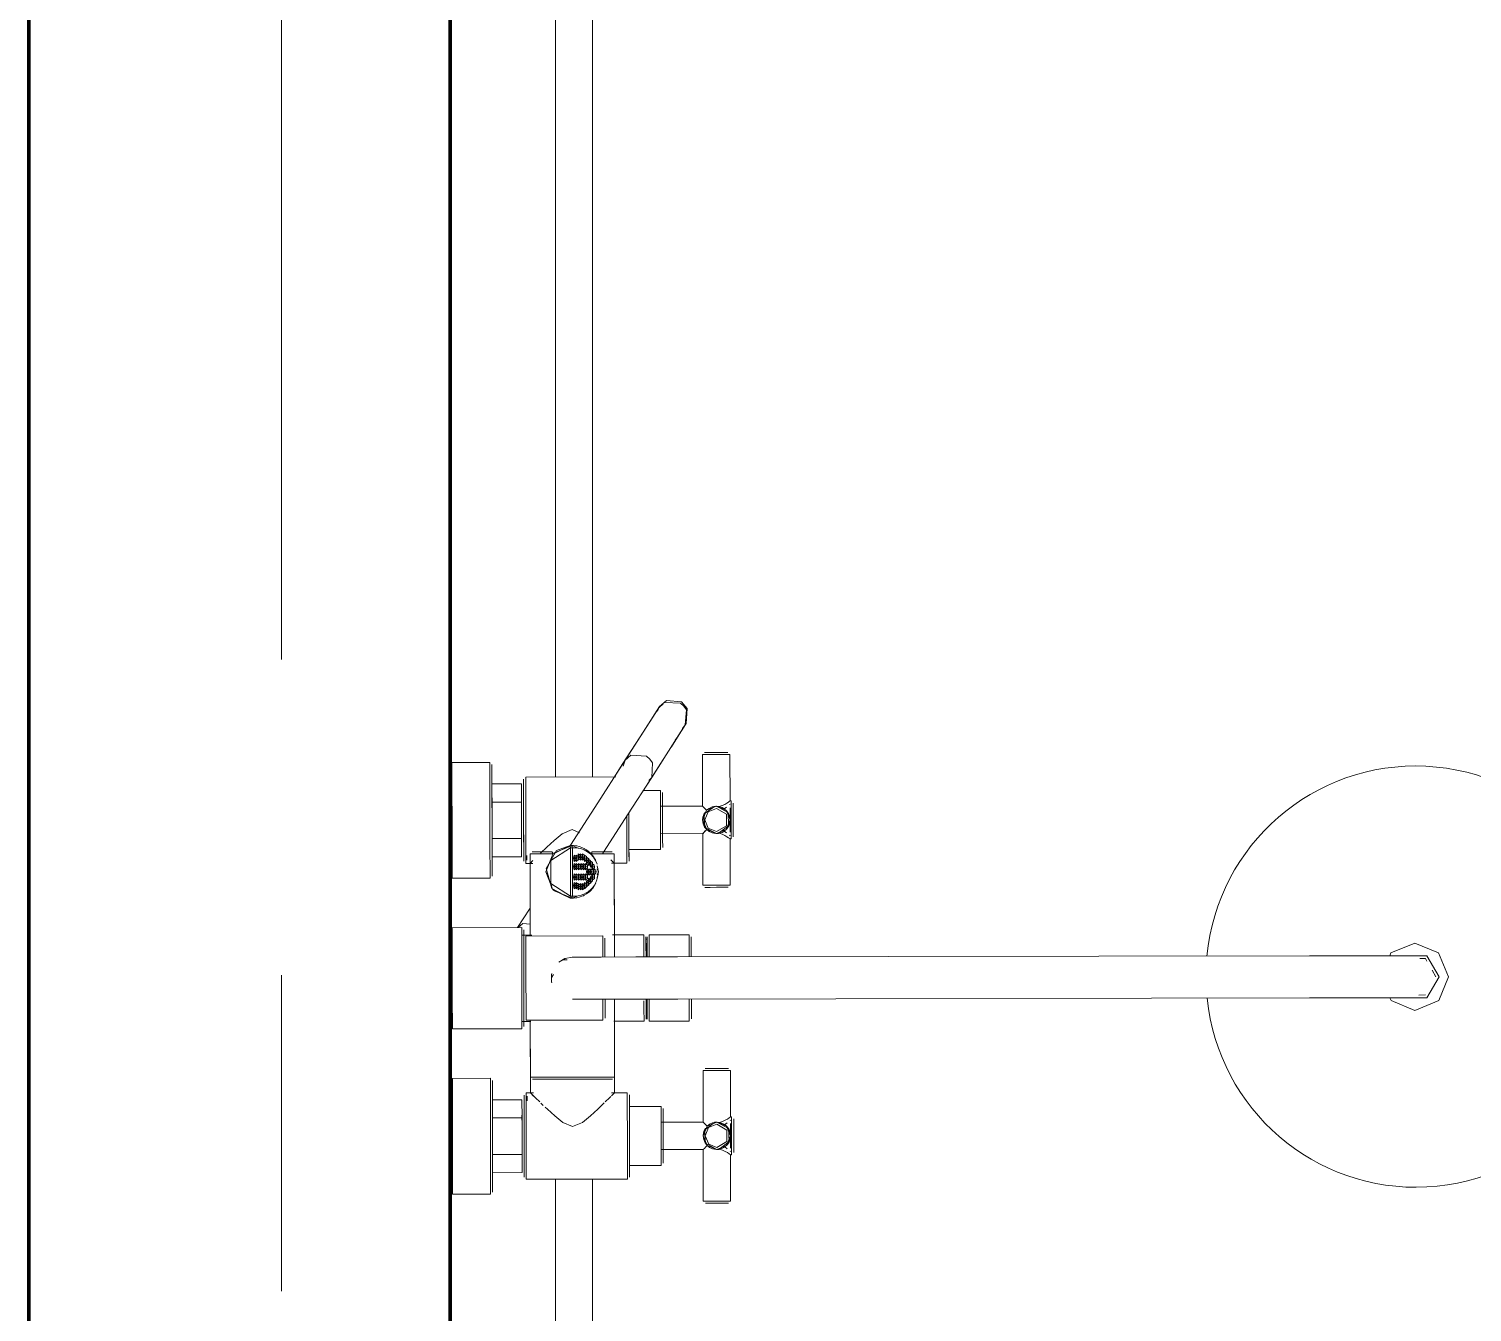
# Model space of a CAD drawing. Header units: millimetres. Extents: x 4711 to 63961, y 15357 to 39432.
# Drawn here: x 20211 to 20896, y 29117 to 29727 of the extents above; entities that cross this region are included whole.
import ezdxf

# ---------------------------------------------------------------- set-up
doc = ezdxf.new("R2010")
doc.units = ezdxf.units.MM
for name, color, linetype in [('A-SANITARY', 50, 'Continuous'), ('A-WALL', 240, 'Continuous'), ('Grid', 210, 'Continuous')]:
    doc.layers.add(name, color=color, linetype=linetype)

msp = doc.modelspace()

# ---------------------------------------------------------------- linework, layer by layer
at = {"lineweight": 9}
for points in [[(20411.03, 29942.18), (20411.03, 29375.7)], [(20211.03, 29606.69), (20211.03, 28482.89)], [(20429.89, 29378.22), (20429.89, 29374.53)], [(20411.92, 29358.33), (20411.93, 29350.69), (20411.94, 29343.05)], [(20412.13, 29228.19), (20412.13, 29224.5), (20412.15, 29214.44), (20412.17, 29200.69), (20412.19, 29186.94), (20412.21, 29176.87), (20412.21, 29173.19)], [(20412.16, 29208.33), (20412.17, 29200.69), (20412.18, 29193.05)], [(20430.16, 29208.36), (20430.16, 29206.03)], [(20431.18, 29193.08), (20431.16, 29208.51)], [(20411.17, 29200.69), (20411.19, 29187.44), (20411.21, 29177.74), (20411.21, 29174.19)], [(20411.21, 29174.19), (20411.21, 29177.74), (20411.19, 29187.44), (20411.17, 29200.69)], [(20431.21, 29177.77), (20431.21, 29174.22), (20431.21, 29177.77), (20431.19, 29187.47), (20431.17, 29200.72), (20431.19, 29186.67), (20431.21, 29176.9), (20431.21, 29174.22), (20431.21, 29178.24), (20431.19, 29189.1), (20431.18, 29193.28)], [(20430.18, 29193.08), (20430.18, 29195.4)], [(20431.2, 29183.4), (20445.2, 29183.42), (20445.19, 29191.74)], [(20445.18, 29192.08), (20445.2, 29183.42)], [(20430.21, 29176.19), (20430.21, 29173.22), (20412.21, 29173.19), (20412.21, 29176.19)]]:
    msp.add_lwpolyline(points, dxfattribs=at)
at = {"lineweight": 18}
msp.add_lwpolyline([(20211.03, 29644.79), (20211.03, 28444.79)], close=True, dxfattribs=at)
at = {"lineweight": 35}
msp.add_lwpolyline([(20211.03, 29644.79), (20211.03, 29606.69)], dxfattribs=at)
at = {"color": 94, "lineweight": 9, "true_color": 0x00a600}
for points in [[(20211.03, 29444.15), (20211.03, 29594.15)], [(20211.03, 29144.15), (20211.03, 29294.15)]]:
    msp.add_lwpolyline(points, dxfattribs=at)
at = {"lineweight": 9}
for points in [[(20411.13, 29227.19), (20411.13, 29223.16), (20411.15, 29212.3), (20411.17, 29200.69), (20411.15, 29214.73), (20411.13, 29224.5)], [(20411.17, 29200.69), (20411.15, 29216.26), (20411.13, 29225.89), (20411.15, 29216.26)], [(20431.18, 29193.08), (20431.18, 29195.72), (20431.16, 29205.72), (20431.16, 29208.51), (20431.16, 29205.72), (20431.18, 29195.72)], [(20411.21, 29174.19), (20411.21, 29178.21), (20411.19, 29189.07), (20411.17, 29200.69), (20411.19, 29186.64), (20411.21, 29176.87)]]:
    msp.add_lwpolyline(points, close=True, dxfattribs=at)
at = {"layer": 'A-SANITARY', "lineweight": 9}
for points in [[(20461.03, 29371.27), (20461.03, 29894.79), (21261.03, 29894.79), (21261.03, 28744.79), (21261.03, 29894.79), (20461.03, 29894.79)], [(20531.88, 29382.88), (20534.41, 29382.88), (20537.38, 29382.89), (20532.75, 29382.88)], [(20542.88, 29382.9), (20540.35, 29382.89), (20537.38, 29382.89), (20542.01, 29382.9)], [(20537.38, 29382.89), (20542.14, 29382.9)], [(20430.94, 29343.08), (20430.94, 29345.72), (20430.92, 29355.72), (20430.92, 29358.51), (20430.92, 29355.72), (20430.94, 29345.72)], [(20537.42, 29356.39), (20533.53, 29354.77), (20531.93, 29350.88), (20533.55, 29346.99), (20537.44, 29345.39), (20533.55, 29346.99), (20531.93, 29350.88), (20533.53, 29354.77)], [(20541.18, 29356.2), (20542.42, 29355.05), (20543.27, 29353.74), (20543.77, 29352.34), (20543.93, 29350.9), (20543.77, 29349.46), (20543.28, 29348.06), (20542.43, 29346.74), (20541.2, 29345.59), (20542.28, 29346.56), (20543.14, 29347.79), (20543.72, 29349.26), (20543.93, 29350.9), (20543.72, 29352.54), (20543.13, 29354.01), (20542.26, 29355.24)], [(20545.42, 29358.9), (20545.42, 29355.22), (20545.43, 29350.9), (20545.42, 29357.63)], [(20545.43, 29350.9), (20545.42, 29357.83)], [(20543.93, 29350.9), (20543.77, 29349.46), (20543.28, 29348.06), (20542.43, 29346.74), (20541.2, 29345.59), (20542.28, 29346.56), (20543.14, 29347.79), (20543.72, 29349.26)], [(20545.44, 29342.9), (20545.44, 29346.58), (20545.43, 29350.9), (20545.44, 29344.17)], [(20545.44, 29342.9), (20545.44, 29345.24), (20545.43, 29350.9), (20545.44, 29345.24)], [(20459.74, 29334.76), (20450.27, 29334.75), (20448.96, 29334.75), (20450.27, 29334.75)], [(20449.95, 29335.75), (20453.94, 29335.75), (20459.53, 29335.76), (20451.4, 29335.75)], [(20459.53, 29335.76), (20451.11, 29335.75)], [(20459.53, 29335.76), (20459.54, 29335.73), (20459.55, 29335.64), (20459.59, 29335.49), (20459.63, 29335.29), (20459.68, 29335.04), (20459.74, 29334.76), (20459.68, 29335.04), (20459.63, 29335.29), (20459.59, 29335.49), (20459.55, 29335.64), (20459.54, 29335.73)], [(20471.87, 29331.72), (20472.13, 29333.22), (20471.86, 29334.72), (20472.86, 29333.97), (20472.95, 29333.27), (20472.89, 29332.6)], [(20472.86, 29331.72), (20473.12, 29333.22), (20472.85, 29334.72), (20473.85, 29333.97), (20473.94, 29333.27), (20473.88, 29332.6)], [(20473.82, 29331.72), (20474.08, 29333.22), (20473.81, 29334.72), (20474.81, 29333.97), (20474.9, 29333.27), (20474.84, 29332.6)], [(20487.95, 29335.81), (20483.97, 29335.8), (20478.38, 29335.79), (20486.51, 29335.81)], [(20478.38, 29335.79), (20486.8, 29335.81)], [(20447.46, 29333.97), (20447.46, 29331.74)], [(20469.87, 29331.22), (20470.13, 29332.72), (20469.87, 29334.22), (20470.86, 29333.46), (20470.96, 29332.77), (20470.9, 29332.09)], [(20469.88, 29327.22), (20470.14, 29328.72), (20469.87, 29330.22), (20470.87, 29329.46), (20470.96, 29328.77), (20470.9, 29328.09)], [(20470.85, 29333.22), (20470.77, 29332.72), (20470.86, 29332.22), (20470.94, 29332.72)], [(20470.86, 29329.22), (20470.77, 29328.72), (20470.86, 29328.22), (20470.95, 29328.72)], [(20470.83, 29331.22), (20471.09, 29332.72), (20470.82, 29334.22), (20471.82, 29333.46), (20471.91, 29332.77), (20471.85, 29332.09)], [(20470.83, 29327.22), (20471.09, 29328.72), (20470.83, 29330.22), (20471.82, 29329.46), (20471.92, 29328.77), (20471.86, 29328.09)], [(20471.81, 29333.22), (20471.72, 29332.72), (20471.81, 29332.22), (20471.9, 29332.72)], [(20471.82, 29329.22), (20471.73, 29328.72), (20471.82, 29328.22), (20471.9, 29328.72)], [(20471.98, 29327.22), (20472.24, 29328.72), (20471.98, 29330.22), (20472.97, 29329.47), (20473.06, 29328.77), (20473.01, 29328.1)], [(20472.85, 29333.72), (20472.76, 29333.22), (20472.85, 29332.72), (20472.94, 29333.22)], [(20472.96, 29329.22), (20472.88, 29328.72), (20472.96, 29328.22), (20473.05, 29328.72)], [(20473.13, 29327.22), (20473.38, 29328.72), (20473.12, 29330.22), (20474.12, 29329.47), (20474.21, 29328.77), (20474.15, 29328.1)], [(20473.84, 29333.72), (20473.75, 29333.22), (20473.84, 29332.72), (20473.93, 29333.22)], [(20474.11, 29329.22), (20474.02, 29328.72), (20474.11, 29328.22), (20474.2, 29328.72)], [(20474.17, 29327.22), (20474.43, 29328.72), (20474.16, 29330.22), (20475.16, 29329.47), (20475.25, 29328.77), (20475.19, 29328.1)], [(20474.8, 29333.72), (20474.71, 29333.22), (20474.8, 29332.72), (20474.89, 29333.22)], [(20474.79, 29331.22), (20475.05, 29332.72), (20474.79, 29334.22), (20475.78, 29333.47), (20475.88, 29332.78), (20475.82, 29332.1)], [(20475.15, 29329.22), (20475.06, 29328.72), (20475.15, 29328.22), (20475.24, 29328.72)], [(20475.21, 29327.22), (20475.47, 29328.72), (20475.21, 29330.22), (20476.2, 29329.47), (20476.29, 29328.78), (20476.24, 29328.1)], [(20475.77, 29333.22), (20475.69, 29332.72), (20475.77, 29332.22), (20475.86, 29332.72)], [(20475.85, 29330.22), (20476.11, 29331.73), (20475.85, 29333.22), (20476.84, 29332.47), (20476.93, 29331.78), (20476.88, 29331.1)], [(20476.19, 29329.23), (20476.11, 29328.73), (20476.19, 29328.23), (20476.28, 29328.73)], [(20476.75, 29329.23), (20477, 29330.73), (20476.74, 29332.23), (20477.74, 29331.47), (20477.83, 29330.78), (20477.77, 29330.1)], [(20476.83, 29332.23), (20476.75, 29331.73), (20476.83, 29331.23), (20476.92, 29331.73)], [(20477.6, 29328.43), (20477.86, 29329.93), (20477.59, 29331.43), (20478.59, 29330.67), (20478.68, 29329.98), (20478.62, 29329.31)], [(20477.73, 29331.23), (20477.64, 29330.73), (20477.73, 29330.23), (20477.82, 29330.73)], [(20478.58, 29330.43), (20478.49, 29329.93), (20478.58, 29329.43), (20478.67, 29329.93)], [(20478.5, 29327.23), (20478.76, 29328.73), (20478.5, 29330.23), (20479.49, 29329.48), (20479.59, 29328.78), (20479.53, 29328.11)], [(20479.49, 29329.23), (20479.4, 29328.73), (20479.49, 29328.23), (20479.57, 29328.73)], [(20469.89, 29322.22), (20470.15, 29323.72), (20469.88, 29325.22), (20470.88, 29324.46), (20470.97, 29323.77), (20470.91, 29323.09)], [(20469.89, 29318.22), (20470.15, 29319.72), (20469.89, 29321.22), (20470.88, 29320.46), (20470.98, 29319.77), (20470.92, 29319.09)], [(20470.87, 29324.22), (20470.78, 29323.72), (20470.87, 29323.22), (20470.96, 29323.72)], [(20470.84, 29322.22), (20471.1, 29323.72), (20470.84, 29325.22), (20471.83, 29324.46), (20471.93, 29323.77), (20471.87, 29323.1)], [(20470.85, 29318.22), (20471.11, 29319.72), (20470.84, 29321.22), (20471.84, 29320.46), (20471.93, 29319.77), (20471.87, 29319.09)], [(20471.82, 29324.22), (20471.74, 29323.72), (20471.82, 29323.22), (20471.91, 29323.72)], [(20471.99, 29322.22), (20472.25, 29323.72), (20471.98, 29325.22), (20472.98, 29324.47), (20473.07, 29323.77), (20473.01, 29323.1)], [(20472.97, 29324.22), (20472.88, 29323.72), (20472.97, 29323.22), (20473.06, 29323.72)], [(20473.13, 29322.22), (20473.39, 29323.72), (20473.13, 29325.22), (20474.12, 29324.47), (20474.22, 29323.77), (20474.16, 29323.1)], [(20474.12, 29324.22), (20474.03, 29323.72), (20474.12, 29323.22), (20474.2, 29323.72)], [(20474.18, 29322.22), (20474.43, 29323.72), (20474.17, 29325.22), (20475.17, 29324.47), (20475.26, 29323.77), (20475.2, 29323.1)], [(20474.81, 29318.22), (20475.07, 29319.72), (20474.81, 29321.22), (20475.8, 29320.47), (20475.9, 29319.78), (20475.84, 29319.1)], [(20475.16, 29324.22), (20475.07, 29323.72), (20475.16, 29323.22), (20475.25, 29323.72)], [(20475.22, 29322.22), (20475.48, 29323.72), (20475.21, 29325.22), (20476.21, 29324.47), (20476.3, 29323.78), (20476.24, 29323.1)], [(20475.87, 29319.23), (20476.13, 29320.73), (20475.86, 29322.23), (20476.86, 29321.47), (20476.95, 29320.78), (20476.89, 29320.1)], [(20476.03, 29324.72), (20476.29, 29326.23), (20476.03, 29327.72), (20477.02, 29326.97), (20477.12, 29326.28), (20477.06, 29325.6)], [(20476.2, 29324.23), (20476.11, 29323.73), (20476.2, 29323.23), (20476.29, 29323.73)], [(20476.76, 29320.23), (20477.02, 29321.73), (20476.76, 29323.23), (20477.75, 29322.47), (20477.85, 29321.78), (20477.79, 29321.1)], [(20476.85, 29321.23), (20476.76, 29320.73), (20476.85, 29320.23), (20476.94, 29320.73)], [(20476.9, 29324.73), (20477.16, 29326.23), (20476.9, 29327.73), (20477.89, 29326.97), (20477.99, 29326.28), (20477.93, 29325.6)], [(20477.02, 29326.73), (20476.93, 29326.23), (20477.02, 29325.73), (20477.1, 29326.23)], [(20477.61, 29321.03), (20477.87, 29322.53), (20477.61, 29324.03), (20478.6, 29323.28), (20478.69, 29322.58), (20478.64, 29321.91)], [(20477.74, 29322.23), (20477.66, 29321.73), (20477.74, 29321.23), (20477.83, 29321.73)], [(20477.88, 29326.73), (20477.8, 29326.23), (20477.88, 29325.73), (20477.97, 29326.23)], [(20477.9, 29324.73), (20478.16, 29326.23), (20477.9, 29327.73), (20478.89, 29326.98), (20478.98, 29326.28), (20478.93, 29325.61)], [(20478.51, 29322.23), (20478.77, 29323.73), (20478.51, 29325.23), (20479.5, 29324.48), (20479.6, 29323.78), (20479.54, 29323.11)], [(20478.59, 29323.03), (20478.51, 29322.53), (20478.59, 29322.03), (20478.68, 29322.53)], [(20478.88, 29326.73), (20478.8, 29326.23), (20478.88, 29325.73), (20478.97, 29326.23)], [(20479.2, 29324.73), (20479.46, 29326.23), (20479.2, 29327.73), (20480.19, 29326.98), (20480.29, 29326.28), (20480.23, 29325.61)], [(20479.49, 29324.23), (20479.41, 29323.73), (20479.49, 29323.23), (20479.58, 29323.73)], [(20480.18, 29326.73), (20480.1, 29326.23), (20480.19, 29325.73), (20480.27, 29326.23)], [(20470.88, 29320.22), (20470.79, 29319.72), (20470.88, 29319.22), (20470.96, 29319.72)], [(20471.83, 29320.22), (20471.74, 29319.72), (20471.83, 29319.22), (20471.92, 29319.72)], [(20471.89, 29317.72), (20472.15, 29319.22), (20471.89, 29320.72), (20472.88, 29319.97), (20472.97, 29319.27), (20472.92, 29318.6)], [(20472.87, 29319.72), (20472.79, 29319.22), (20472.87, 29318.72), (20472.96, 29319.22)], [(20472.88, 29317.72), (20473.14, 29319.22), (20472.88, 29320.72), (20473.87, 29319.97), (20473.97, 29319.27), (20473.91, 29318.6)], [(20473.86, 29319.72), (20473.78, 29319.22), (20473.86, 29318.72), (20473.95, 29319.22)], [(20473.84, 29317.72), (20474.1, 29319.22), (20473.84, 29320.72), (20474.83, 29319.97), (20474.92, 29319.27), (20474.87, 29318.6)], [(20474.82, 29319.72), (20474.74, 29319.22), (20474.82, 29318.72), (20474.91, 29319.22)], [(20475.79, 29320.22), (20475.71, 29319.72), (20475.8, 29319.23), (20475.88, 29319.73)], [(20531.98, 29318.88), (20534.51, 29318.88), (20537.48, 29318.89), (20532.85, 29318.88)], [(20542.98, 29318.9), (20540.45, 29318.89), (20537.48, 29318.89), (20542.11, 29318.9)], [(20537.48, 29318.89), (20542.24, 29318.9)], [(20446.01, 29298.74), (20446.02, 29294.73), (20446.04, 29284.1), (20446.05, 29275.74), (20446.03, 29288.72), (20446.02, 29297.17)], [(20446.05, 29275.74), (20446.03, 29288.08), (20446.02, 29295.71), (20446.03, 29288.08), (20446.03, 29289.26), (20446.02, 29297.62), (20446.03, 29289.26), (20446.05, 29275.74), (20446.04, 29281.91)], [(20484.52, 29294.8), (20484.53, 29290.82), (20484.53, 29285.8), (20484.53, 29287.45), (20484.52, 29294.2)], [(20484.53, 29285.8), (20484.53, 29289.24), (20484.52, 29294.8), (20484.53, 29289.24)], [(20504.53, 29286.8), (20504.53, 29289.62), (20504.52, 29295.34), (20504.53, 29289.62), (20504.53, 29285.84), (20504.53, 29287.65), (20504.52, 29294.64), (20504.52, 29295.34), (20504.53, 29291.35)], [(20504.53, 29285.84), (20504.53, 29287.86), (20504.52, 29292.84), (20504.53, 29287.86), (20504.53, 29286.8), (20504.53, 29288.92), (20504.52, 29294.34), (20504.53, 29288.92)], [(20525.52, 29295.37), (20525.52, 29291.38), (20525.53, 29285.87), (20525.53, 29287.69), (20525.52, 29294.67)], [(20525.53, 29285.87), (20525.53, 29289.66), (20525.52, 29295.37), (20525.53, 29289.66)], [(20411.03, 29290.34), (20411.04, 29284.04), (20411.05, 29275.69), (20411.03, 29288.66)], [(20411.05, 29275.69), (20411.03, 29289.2), (20411.03, 29290.34), (20411.03, 29289.2)], [(20885.05, 29276.45), (20880.38, 29265.12), (20869.08, 29260.42), (20857.75, 29265.09), (20857.21, 29266.4), (20857.75, 29265.09), (20869.08, 29260.42), (20880.38, 29265.12), (20885.05, 29276.45), (20880.35, 29287.75), (20869.02, 29292.42), (20857.72, 29287.72), (20857.18, 29286.4), (20857.72, 29287.72), (20869.02, 29292.42), (20880.35, 29287.75)], [(20464.33, 29284.43), (20466.63, 29284.43)], [(20465.58, 29285.15), (20469.03, 29285.78)], [(20880.55, 29276.44), (20874.82, 29266.47), (20863.32, 29266.45), (20874.82, 29266.47), (20880.55, 29276.44), (20874.78, 29286.39), (20863.28, 29286.37), (20874.78, 29286.39)], [(20871.45, 29285.08), (20874.04, 29285.09), (20874.76, 29283.83), (20874.04, 29285.09)], [(20411.09, 29252.69), (20411.08, 29256.7), (20411.06, 29267.33), (20411.05, 29275.69), (20411.07, 29262.71), (20411.08, 29254.26)], [(20446.09, 29252.74), (20446.08, 29256.75), (20446.06, 29267.39), (20446.05, 29275.74), (20446.07, 29262.76), (20446.08, 29254.31)], [(20459.36, 29276.3), (20460.06, 29277.51)], [(20877.22, 29279.59), (20879.05, 29276.44)], [(20874.06, 29267.77), (20871.02, 29267.76)], [(20484.58, 29256.8), (20484.57, 29260.79), (20484.57, 29265.97), (20484.57, 29264.16), (20484.58, 29257.4)], [(20484.57, 29265.97), (20484.57, 29262.37), (20484.58, 29256.8), (20484.57, 29262.37)], [(20504.07, 29265.83), (20504.07, 29264.02), (20504.08, 29257.03), (20504.08, 29256.33), (20504.08, 29260.32), (20504.07, 29264.87), (20504.07, 29263.81), (20504.08, 29258.83), (20504.07, 29263.81)], [(20504.07, 29265.83), (20504.07, 29262.75), (20504.08, 29257.33), (20504.07, 29262.75), (20504.07, 29264.87), (20504.07, 29262.05), (20504.08, 29256.33), (20504.07, 29262.05)], [(20524.57, 29265.87), (20524.57, 29261.37), (20524.58, 29255.37), (20524.57, 29261.37)], [(20525.58, 29256.37), (20525.58, 29260.36), (20525.57, 29265.88), (20525.57, 29264.05), (20525.58, 29257.07)], [(20525.57, 29265.88), (20525.57, 29262.08), (20525.58, 29256.37), (20525.57, 29262.08)], [(20532.12, 29232.88), (20534.65, 29232.88), (20537.62, 29232.89), (20532.99, 29232.88)], [(20543.12, 29232.9), (20540.59, 29232.89), (20537.62, 29232.89), (20542.25, 29232.9)], [(20537.62, 29232.89), (20542.38, 29232.9)], [(20469.13, 29228.78), (20454.98, 29228.76), (20449.13, 29228.75), (20454.98, 29228.76)], [(20450.13, 29227.75), (20454.11, 29227.75), (20464.4, 29227.77), (20469.13, 29227.78), (20457.48, 29227.76), (20450.73, 29227.75)], [(20469.13, 29227.78), (20455.69, 29227.76), (20450.13, 29227.75), (20455.69, 29227.76)], [(20469.13, 29228.78), (20483.27, 29228.8), (20489.13, 29228.81), (20483.27, 29228.8)], [(20488.13, 29227.81), (20484.14, 29227.8), (20473.86, 29227.79), (20469.13, 29227.78), (20480.77, 29227.8), (20487.53, 29227.81)], [(20469.13, 29227.78), (20482.56, 29227.8), (20488.13, 29227.81), (20482.56, 29227.8)], [(20447.64, 29219.74), (20447.64, 29217.52)], [(20537.66, 29206.39), (20533.77, 29204.77), (20532.17, 29200.88), (20533.79, 29196.99), (20537.68, 29195.39), (20533.79, 29196.99), (20532.17, 29200.88), (20533.77, 29204.77)], [(20541.42, 29206.2), (20542.66, 29205.05), (20543.51, 29203.74), (20544.01, 29202.34), (20544.17, 29200.9), (20544.01, 29199.46), (20543.52, 29198.06), (20542.68, 29196.74), (20541.44, 29195.59), (20542.52, 29196.56), (20543.38, 29197.79), (20543.96, 29199.26), (20544.17, 29200.9), (20543.96, 29202.54), (20543.37, 29204.01), (20542.5, 29205.24)], [(20545.66, 29208.9), (20545.66, 29205.22), (20545.67, 29200.9), (20545.66, 29207.63)], [(20545.67, 29200.9), (20545.66, 29207.83)], [(20496.2, 29181.32), (20496.19, 29187.03), (20496.17, 29200.82), (20496.19, 29189), (20496.2, 29182.02)], [(20544.17, 29200.9), (20544.01, 29199.46), (20543.52, 29198.06), (20542.68, 29196.74), (20541.44, 29195.59), (20542.52, 29196.56), (20543.38, 29197.79), (20543.96, 29199.26)], [(20545.68, 29192.9), (20545.68, 29196.58), (20545.67, 29200.9), (20545.68, 29194.17)], [(20545.68, 29192.9), (20545.68, 29195.24), (20545.67, 29200.9), (20545.68, 29195.24)], [(20532.22, 29168.88), (20534.75, 29168.88), (20537.72, 29168.89), (20533.09, 29168.88)], [(20543.22, 29168.9), (20540.69, 29168.89), (20537.72, 29168.89), (20542.35, 29168.9)], [(20537.72, 29168.89), (20542.48, 29168.9)]]:
    msp.add_lwpolyline(points, close=True, dxfattribs=at)
for points in [[(20461.03, 29180.27), (20461.03, 28744.79), (21261.03, 28744.79), (21261.03, 29894.79), (20461.03, 29894.79), (20461.03, 29371.27)], [(20478.58, 29371.29), (20478.58, 29877.24)], [(20467.7, 29338.11), (20469.61, 29341.08), (20479.67, 29356.75), (20494.09, 29379.21), (20504.36, 29395.2), (20510.06, 29404.08), (20510.5, 29404.77), (20508.28, 29401.3), (20506.32, 29398.26), (20501.26, 29390.38), (20492.79, 29377.18), (20489.02, 29371.31)], [(20483.4, 29334.8), (20484.2, 29336.04), (20495.29, 29353.32), (20506.72, 29371.11), (20516.58, 29386.47), (20522.69, 29395.98), (20523.13, 29396.66), (20523.64, 29403.83), (20520.87, 29407.02), (20513.69, 29407.53), (20510.5, 29404.77)], [(20512.17, 29405.99), (20510.06, 29404.08), (20509.56, 29402.5)], [(20521.29, 29394.37), (20522.69, 29395.98), (20523.19, 29403.12), (20522.03, 29404.91), (20520.41, 29406.31), (20512.93, 29406.68)], [(20516.06, 29385.66), (20516.88, 29386.94), (20518.95, 29390.15), (20522.82, 29396.18), (20523.13, 29396.66)], [(20518.95, 29390.15), (20517.83, 29388.88)], [(20537.38, 29382.89), (20533.49, 29382.88), (20531.88, 29382.88)], [(20531.88, 29382.88), (20533.49, 29382.88), (20537.38, 29382.89)], [(20411.89, 29374.5), (20411.89, 29378.19), (20429.89, 29378.22), (20429.89, 29374.53), (20429.91, 29364.47), (20429.93, 29350.72), (20429.95, 29336.97), (20429.97, 29326.9), (20429.97, 29323.22)], [(20411.89, 29378.19), (20411.89, 29374.5), (20411.91, 29364.44), (20411.93, 29350.69), (20411.95, 29336.94), (20411.97, 29326.87), (20411.97, 29323.19)], [(20430.92, 29358.15), (20430.91, 29364.76), (20430.89, 29374.54), (20430.89, 29377.22), (20430.89, 29373.19), (20430.91, 29362.33), (20430.93, 29350.72), (20430.9, 29366.29), (20430.89, 29375.92)], [(20505.36, 29369.56), (20506.72, 29371.11), (20507.08, 29378.04), (20505.91, 29379.81), (20504.29, 29381.2), (20496.88, 29381.69), (20494.09, 29379.21), (20493.23, 29376.42)], [(20502.62, 29364.73), (20509.95, 29376.15), (20512.11, 29379.51)], [(20510.91, 29364.85), (20510.91, 29360.74), (20510.92, 29357.35), (20530.92, 29357.38), (20530.88, 29381.88), (20532.78, 29381.88), (20537.38, 29381.89), (20532.78, 29381.88), (20530.88, 29381.88)], [(20543.12, 29381.9), (20541.98, 29381.9), (20537.38, 29381.89), (20541.98, 29381.9), (20543.88, 29381.9), (20543.92, 29359.9), (20544.42, 29359.9), (20544.42, 29357.26), (20544.43, 29350.9), (20544.42, 29357.26), (20544.42, 29359.9)], [(20445.92, 29358.18), (20445.91, 29360.74), (20445.92, 29355.74), (20445.94, 29345.74), (20445.95, 29340.74), (20445.94, 29343.3), (20445.95, 29338.92), (20445.96, 29331.94), (20445.96, 29331.24), (20445.95, 29335.23), (20445.94, 29345.57), (20445.93, 29350.74), (20445.91, 29362.56), (20445.9, 29369.54), (20445.9, 29370.24), (20445.9, 29366.25), (20445.92, 29358.18), (20445.91, 29364.53), (20445.9, 29370.24), (20445.91, 29364.53), (20445.93, 29350.74), (20445.95, 29336.95), (20445.96, 29331.24), (20445.95, 29336.95), (20445.94, 29343.3)], [(20446.92, 29356.06), (20446.91, 29365.24), (20446.9, 29371.24), (20489.74, 29371.31)], [(20446.9, 29371.24), (20446.91, 29365.24), (20446.93, 29350.74), (20446.95, 29336.25), (20446.96, 29330.24)], [(20430.92, 29359.38), (20444.92, 29359.4), (20444.9, 29368.06), (20430.9, 29368.04)], [(20444.91, 29359.74), (20444.9, 29367.69)], [(20502.51, 29364.83), (20510.91, 29364.85), (20510.91, 29360.74), (20510.93, 29350.85), (20510.95, 29340.95), (20510.95, 29336.85)], [(20511.92, 29354.1), (20511.92, 29357.35), (20511.92, 29360.15), (20511.91, 29363.85), (20511.92, 29359.93), (20511.93, 29350.85), (20511.92, 29360.04), (20511.91, 29363.85), (20511.92, 29360.04), (20511.92, 29357.35)], [(20429.92, 29358.35), (20429.92, 29356.03)], [(20430.94, 29343.08), (20430.92, 29358.51)], [(20444.92, 29359.4), (20444.94, 29342.08), (20430.94, 29342.06)], [(20444.95, 29340.74), (20444.94, 29345.74), (20444.92, 29355.74), (20444.91, 29360.74)], [(20532.08, 29356.22), (20532.83, 29355.48), (20531.86, 29356.44), (20531.17, 29357.12), (20530.92, 29357.38), (20531.06, 29357.23), (20531.47, 29356.83)], [(20542.41, 29355.06), (20543.22, 29353.84), (20543.74, 29352.43), (20543.93, 29350.9), (20542.02, 29355.49), (20537.42, 29357.39), (20536.5, 29357.32), (20531.51, 29353.58), (20531.97, 29347.37), (20537.44, 29344.39), (20538.36, 29344.45), (20543.34, 29348.19), (20542.89, 29354.41), (20537.42, 29357.39), (20532.83, 29355.48), (20530.93, 29350.88), (20531.07, 29352.25), (20531.48, 29353.5), (20532.08, 29354.58)], [(20530.96, 29350.94), (20532.83, 29355.48), (20537.34, 29357.36)], [(20535.39, 29357.06), (20533.96, 29356.39), (20532.83, 29355.48), (20533.96, 29356.39), (20535.39, 29357.06), (20537.04, 29357.38), (20538.74, 29357.25), (20540.15, 29357.69), (20541.38, 29358.27), (20542.41, 29358.88), (20543.21, 29359.4), (20543.73, 29359.77), (20543.92, 29359.9), (20543.73, 29359.77), (20543.21, 29359.4)], [(20537.04, 29357.38), (20535.39, 29357.06)], [(20541.38, 29356.05), (20540.15, 29356.79), (20538.74, 29357.25), (20537.04, 29357.38)], [(20542.2, 29348.15), (20537.44, 29345.39), (20542.2, 29348.15), (20542.19, 29353.65), (20537.42, 29356.39), (20542.19, 29353.65)], [(20537.55, 29344.44), (20542.03, 29346.3), (20543.93, 29350.9), (20542.02, 29355.49), (20537.53, 29357.34)], [(20541.38, 29358.27), (20540.15, 29357.69), (20538.74, 29357.25), (20540.16, 29356.79), (20541.39, 29356.05)], [(20543.92, 29356.52), (20543.92, 29354.65), (20543.93, 29352.77), (20543.93, 29350.9), (20543.93, 29352.77), (20543.92, 29354.65), (20543.92, 29356.52), (20543.92, 29354.65), (20543.93, 29352.77), (20543.93, 29350.9), (20543.77, 29352.34), (20543.27, 29353.74), (20542.42, 29355.05), (20541.18, 29356.2), (20542.26, 29357.01)], [(20542.26, 29357.01), (20541.18, 29356.2)], [(20541.18, 29356.2), (20542.26, 29355.23), (20543.13, 29354.01), (20543.72, 29352.53), (20543.93, 29350.9)], [(20543.71, 29358.22), (20543.92, 29358.4), (20543.71, 29358.22)], [(20543.92, 29356.71), (20543.93, 29350.9), (20543.94, 29345.08)], [(20543.93, 29350.9), (20543.92, 29356.2)], [(20543.92, 29356.2), (20543.93, 29350.9)], [(20430.96, 29329.39), (20430.97, 29327.77), (20430.97, 29324.22), (20430.97, 29327.77), (20430.95, 29337.47), (20430.93, 29350.72), (20430.95, 29336.67), (20430.97, 29326.9), (20430.97, 29324.22), (20430.97, 29328.24), (20430.95, 29339.1), (20430.94, 29343.28)], [(20494.96, 29330.32), (20494.95, 29336.32), (20494.93, 29350.82), (20494.93, 29352.98)], [(20495.95, 29338.32), (20495.95, 29337.03), (20495.96, 29331.32), (20495.95, 29337.03), (20495.93, 29350.82), (20495.92, 29354.33), (20495.93, 29350.82), (20495.95, 29339), (20495.96, 29332.02), (20495.96, 29331.32), (20495.95, 29335.31), (20495.95, 29338.32), (20495.95, 29336.82), (20495.95, 29340.92), (20495.93, 29350.82), (20495.92, 29354.33)], [(20511.94, 29344.35), (20511.94, 29341.65), (20511.95, 29337.85), (20511.94, 29341.65), (20511.93, 29350.85), (20511.94, 29341.55), (20511.95, 29337.85), (20511.94, 29341.77), (20511.94, 29344.35), (20511.93, 29347.6)], [(20542.42, 29355.06), (20543.22, 29353.84), (20543.74, 29352.43), (20543.93, 29350.9), (20542.03, 29346.3), (20537.44, 29344.39), (20532.84, 29346.28), (20530.93, 29350.88), (20531.04, 29352.09), (20530.93, 29350.88), (20531.19, 29349.08), (20531.87, 29347.52), (20532.84, 29346.28), (20531.88, 29345.32)], [(20531.12, 29352.25), (20530.96, 29351.06)], [(20537.36, 29344.42), (20532.84, 29346.28), (20530.96, 29350.81)], [(20544.44, 29341.9), (20544.44, 29344.54), (20544.43, 29350.9), (20544.44, 29344.54), (20544.44, 29341.9), (20543.94, 29341.9), (20543.98, 29319.9), (20542.08, 29319.9), (20537.48, 29319.89), (20542.08, 29319.9)], [(20542.43, 29346.73), (20543.23, 29347.95), (20543.75, 29349.37), (20543.93, 29350.9), (20543.75, 29349.37), (20543.23, 29347.95), (20542.43, 29346.74)], [(20543.94, 29345.27), (20543.94, 29347.15), (20543.93, 29349.02), (20543.93, 29350.9)], [(20543.93, 29350.9), (20543.93, 29349.02), (20543.94, 29347.15), (20543.94, 29345.27)], [(20543.93, 29350.9), (20543.93, 29349.02), (20543.94, 29347.15), (20543.94, 29345.27)], [(20543.94, 29345.6), (20543.93, 29350.9)], [(20543.94, 29345.6), (20543.93, 29350.9)], [(20543.94, 29345.27), (20543.94, 29347.15), (20543.93, 29349.02), (20543.93, 29350.9)], [(20429.94, 29343.08), (20429.94, 29345.4)], [(20430.96, 29333.4), (20444.96, 29333.42), (20444.94, 29341.74)], [(20444.94, 29342.08), (20444.96, 29333.42)], [(20450.34, 29330.25), (20446.96, 29330.24), (20446.95, 29336.25), (20446.94, 29345.43)], [(20472.46, 29344.79), (20468.94, 29346.28), (20464.3, 29344.31), (20460.47, 29341.17), (20457.02, 29338.01)], [(20530.98, 29319.88), (20532.88, 29319.88), (20537.48, 29319.89), (20532.88, 29319.88), (20530.98, 29319.88), (20530.94, 29344.38), (20510.94, 29344.35), (20510.95, 29340.95), (20510.95, 29336.85), (20495.95, 29336.82)], [(20531.19, 29344.63), (20530.94, 29344.38), (20531.09, 29344.52), (20531.49, 29344.93), (20532.1, 29345.54), (20532.84, 29346.28), (20533.98, 29345.38), (20535.41, 29344.71), (20537.06, 29344.4), (20538.76, 29344.53), (20540.18, 29344.09), (20541.4, 29343.51), (20542.44, 29342.92), (20543.24, 29342.39), (20543.76, 29342.03), (20543.94, 29341.9), (20543.76, 29342.03), (20543.24, 29342.39)], [(20533.98, 29345.38), (20532.84, 29346.28)], [(20535.41, 29344.71), (20533.98, 29345.38)], [(20537.06, 29344.4), (20535.41, 29344.71)], [(20537.06, 29344.4), (20538.76, 29344.53), (20540.17, 29344.99), (20541.4, 29345.74)], [(20541.4, 29345.74), (20540.17, 29345), (20538.76, 29344.53), (20540.17, 29344.09), (20541.4, 29343.52)], [(20542.28, 29344.78), (20541.2, 29345.59), (20542.28, 29344.78)], [(20543.73, 29343.58), (20543.94, 29343.4), (20543.73, 29343.58)], [(20449.02, 29295.75), (20448.96, 29334.75)], [(20457, 29337.99), (20453.93, 29335.07)], [(20468.04, 29338.68), (20468.06, 29338.39), (20468.11, 29337.68), (20458.86, 29331.7), (20458.88, 29320.69), (20468.15, 29314.74), (20468.11, 29337.68), (20468.75, 29337.68), (20469.1, 29337.68), (20468.95, 29338.2), (20468.56, 29338.57), (20468.04, 29338.68), (20459.8, 29334.71), (20456.47, 29326.19), (20459.24, 29332.92)], [(20460.12, 29335.04), (20468.95, 29338.71), (20471.84, 29337.52)], [(20471.87, 29331.72), (20471.61, 29333.22), (20471.86, 29334.72)], [(20472.86, 29331.72), (20472.6, 29333.22), (20472.85, 29334.72)], [(20473.82, 29331.72), (20473.56, 29333.22), (20473.81, 29334.72)], [(20476.68, 29335.53), (20477.79, 29335.07)], [(20487.28, 29334.81), (20478.17, 29334.79), (20487.65, 29334.81), (20488.96, 29334.81), (20487.65, 29334.81)], [(20478.23, 29335.07), (20478.28, 29335.32), (20478.32, 29335.52), (20478.35, 29335.67), (20478.37, 29335.76), (20478.38, 29335.79), (20478.37, 29335.76), (20478.35, 29335.67), (20478.32, 29335.52), (20478.28, 29335.32), (20478.23, 29335.07)], [(20494.95, 29338.32), (20494.95, 29336.32), (20494.96, 29330.32), (20487.58, 29330.31)], [(20488.96, 29334.81), (20489.03, 29285.81)], [(20449.02, 29296.25), (20448.96, 29330.25), (20450.32, 29331.57)], [(20449.61, 29330.88), (20448.96, 29330.25)], [(20469.87, 29331.22), (20469.61, 29332.72), (20469.87, 29334.22)], [(20469.88, 29327.22), (20469.62, 29328.71), (20469.87, 29330.22)], [(20470.83, 29331.22), (20470.57, 29332.72), (20470.82, 29334.22)], [(20470.83, 29327.22), (20470.57, 29328.72), (20470.83, 29330.22)], [(20471.98, 29327.22), (20471.72, 29328.72), (20471.98, 29330.22)], [(20473.13, 29327.22), (20472.86, 29328.72), (20473.12, 29330.22)], [(20474.17, 29327.22), (20473.91, 29328.72), (20474.16, 29330.22)], [(20474.79, 29331.22), (20474.53, 29332.72), (20474.79, 29334.22)], [(20475.21, 29327.22), (20474.95, 29328.72), (20475.21, 29330.22)], [(20475.85, 29330.22), (20475.59, 29331.72), (20475.85, 29333.22)], [(20476.75, 29329.23), (20476.48, 29330.73), (20476.74, 29332.23)], [(20477.6, 29328.43), (20477.34, 29329.93), (20477.59, 29331.43)], [(20478.5, 29327.23), (20478.24, 29328.73), (20478.5, 29330.23)], [(20488.96, 29330.31), (20488.32, 29330.93), (20487.28, 29331.94)], [(20487.6, 29331.63), (20488.96, 29330.31), (20489.02, 29296.31)], [(20411.03, 29327.68), (20411.03, 29289.2)], [(20429.97, 29326.9), (20429.97, 29323.22), (20411.97, 29323.19), (20411.97, 29326.87)], [(20468.08, 29313.75), (20459.83, 29317.69), (20456.47, 29326.19), (20459.27, 29319.47)], [(20469.89, 29322.22), (20469.62, 29323.72), (20469.88, 29325.22)], [(20469.89, 29318.22), (20469.63, 29319.71), (20469.89, 29321.22)], [(20470.84, 29322.22), (20470.58, 29323.72), (20470.84, 29325.22)], [(20470.85, 29318.22), (20470.59, 29319.72), (20470.84, 29321.22)], [(20471.99, 29322.22), (20471.73, 29323.72), (20471.98, 29325.22)], [(20473.13, 29322.22), (20472.87, 29323.72), (20473.13, 29325.22)], [(20474.18, 29322.22), (20473.91, 29323.72), (20474.17, 29325.22)], [(20474.81, 29318.22), (20474.55, 29319.72), (20474.81, 29321.22)], [(20475.22, 29322.22), (20474.95, 29323.72), (20475.21, 29325.22)], [(20475.87, 29319.23), (20475.61, 29320.72), (20475.86, 29322.23)], [(20476.03, 29324.72), (20475.77, 29326.22), (20476.03, 29327.72)], [(20476.76, 29320.23), (20476.5, 29321.73), (20476.76, 29323.23)], [(20476.9, 29324.73), (20476.64, 29326.23), (20476.9, 29327.73)], [(20477.61, 29321.03), (20477.35, 29322.53), (20477.61, 29324.03)], [(20477.9, 29324.73), (20477.64, 29326.23), (20477.9, 29327.73)], [(20478.51, 29322.23), (20478.25, 29323.73), (20478.51, 29325.23)], [(20479.2, 29324.73), (20478.94, 29326.23), (20479.2, 29327.73)], [(20480.86, 29324.75), (20481.47, 29326.23), (20480.86, 29323.39)], [(20471.88, 29314.91), (20468.99, 29313.71), (20460.14, 29317.36)], [(20471.89, 29317.72), (20471.63, 29319.22), (20471.89, 29320.72)], [(20472.88, 29317.72), (20472.62, 29319.22), (20472.88, 29320.72)], [(20473.84, 29317.72), (20473.58, 29319.22), (20473.84, 29320.72)], [(20477.82, 29317.39), (20476.71, 29316.93)], [(20537.48, 29318.89), (20533.59, 29318.88), (20531.98, 29318.88)], [(20531.98, 29318.88), (20533.59, 29318.88), (20537.48, 29318.89)], [(20449, 29308.99), (20445.72, 29303.89), (20443.06, 29299.74)], [(20443.3, 29299.74), (20445.51, 29301.7), (20449.01, 29301.46)], [(20412.01, 29299.69), (20412.02, 29296.47), (20412.03, 29287.69), (20412.05, 29275.69), (20412.03, 29287.69), (20412.02, 29296.47), (20412.01, 29299.69), (20445.01, 29299.74), (20445.02, 29296.52), (20445.03, 29287.74), (20445.05, 29275.74), (20445.03, 29287.74), (20445.02, 29296.52), (20445.01, 29299.74)], [(20445.02, 29296.24), (20449.85, 29296.25)], [(20447.02, 29295.74), (20447.03, 29289.89), (20447.05, 29275.74), (20447.03, 29289.89), (20447.02, 29295.74), (20483.52, 29295.8), (20483.53, 29289.94), (20483.53, 29285.73), (20483.53, 29289.94), (20483.52, 29295.8)], [(20488.18, 29296.31), (20503.02, 29296.33)], [(20503.03, 29291.09), (20503.02, 29296.33), (20503.03, 29290.33), (20503.03, 29285.83)], [(20504.03, 29287.65), (20504.02, 29294.63), (20504.02, 29295.33), (20504.02, 29291.35), (20504.03, 29285.83), (20504.03, 29289.62), (20504.02, 29295.33), (20504.03, 29289.62), (20504.03, 29286.79), (20504.03, 29287.86), (20504.02, 29292.83), (20504.03, 29287.86), (20504.03, 29285.83), (20504.03, 29287.86), (20504.02, 29292.83), (20504.03, 29287.86), (20504.03, 29286.79), (20504.03, 29288.92), (20504.02, 29294.33), (20504.03, 29288.92), (20504.03, 29285.83)], [(20504.02, 29294.33), (20504.52, 29294.34)], [(20505.52, 29296.34), (20524.52, 29296.37)], [(20505.53, 29291.09), (20505.52, 29296.34), (20505.53, 29290.33), (20505.53, 29285.84)], [(20524.53, 29291.09), (20524.52, 29296.37), (20524.53, 29290.36), (20524.53, 29285.87), (20524.53, 29290.36)], [(20503.03, 29287.85), (20503.03, 29290.33)], [(20504.53, 29285.84), (20504.53, 29287.86), (20504.52, 29292.84), (20504.53, 29287.86), (20504.53, 29286.8)], [(20505.53, 29287.86), (20505.53, 29290.33)], [(20411.03, 29282.44), (20411.03, 29269.94)], [(20465.58, 29285.16), (20469.03, 29285.78), (20465.58, 29285.16), (20462.6, 29283.42)], [(20462.6, 29283.42), (20465.57, 29285.15), (20462.6, 29283.42)], [(20462.61, 29283.43), (20465.58, 29285.16)], [(20869.03, 29286.42), (20864.96, 29286.41), (20853.39, 29286.4), (20836.22, 29286.37), (20819.03, 29286.34), (20519.03, 29285.86), (20499.26, 29285.83), (20482.71, 29285.8), (20472.08, 29285.78), (20469.03, 29285.78)], [(20411.05, 29275.69), (20411.07, 29264.19), (20411.08, 29255.77), (20411.09, 29252.69)], [(20411.09, 29252.69), (20411.08, 29255.77), (20411.07, 29264.19), (20411.05, 29275.69)], [(20445.09, 29252.79), (20445.08, 29254.96), (20445.07, 29263.74), (20445.05, 29275.74), (20445.07, 29263.74), (20445.08, 29254.96), (20445.09, 29251.74), (20412.09, 29251.69), (20412.08, 29254.9), (20412.07, 29263.69), (20412.05, 29275.69), (20412.07, 29263.69), (20412.08, 29254.9), (20412.09, 29251.69)], [(20446.07, 29265.24), (20446.08, 29257.56), (20446.08, 29254.74), (20446.08, 29257.56), (20446.07, 29265.24), (20446.05, 29275.74), (20446.06, 29271.94), (20446.05, 29275.74), (20446.07, 29264.24), (20446.08, 29255.82), (20446.09, 29252.74), (20446.08, 29255.82), (20446.07, 29264.24)], [(20483.58, 29255.8), (20483.57, 29261.66), (20483.57, 29265.87), (20483.57, 29261.66), (20483.58, 29255.8), (20447.08, 29255.74), (20447.07, 29261.6), (20447.05, 29275.74), (20447.07, 29261.6), (20447.08, 29255.74)], [(20459.36, 29273.59), (20459.21, 29274), (20459.2, 29277.53), (20459.36, 29277.95)], [(20459.21, 29274), (20459.2, 29277.53)], [(20459.21, 29274), (20459.2, 29277.52)], [(20459.2, 29277.52), (20459.21, 29274)], [(20469.07, 29265.78), (20473.14, 29265.78), (20484.71, 29265.8), (20501.88, 29265.83), (20519.07, 29265.86), (20819.07, 29266.34), (20838.84, 29266.37), (20855.39, 29266.4), (20866.02, 29266.42), (20869.07, 29266.42)], [(20411.03, 29264.19), (20411.03, 28694.79), (21311.03, 28694.79), (20411.03, 28694.79)], [(20489.07, 29265.81), (20489.13, 29228.81)], [(20503.07, 29263.81), (20503.07, 29261.34), (20503.08, 29255.33), (20503.07, 29261.34), (20503.07, 29264.96)], [(20504.07, 29264.87), (20504.07, 29263.81), (20504.08, 29258.83), (20504.07, 29263.81), (20504.07, 29265.83)], [(20504.57, 29264.02), (20504.58, 29257.03), (20504.58, 29256.34), (20504.57, 29260.32), (20504.57, 29265.84), (20504.57, 29263.81), (20504.58, 29258.84), (20504.57, 29263.81), (20504.57, 29264.88), (20504.57, 29262.05), (20504.58, 29256.34), (20504.57, 29262.05), (20504.57, 29265.84), (20504.57, 29263.81), (20504.58, 29258.84), (20504.57, 29263.81), (20504.57, 29264.88), (20504.57, 29262.75), (20504.58, 29257.34), (20504.57, 29262.75), (20504.57, 29265.84)], [(20505.57, 29263.82), (20505.57, 29261.34), (20505.58, 29255.34), (20505.57, 29261.34), (20505.57, 29265.84)], [(20449.41, 29255.25), (20445.08, 29255.24)], [(20449.13, 29228.75), (20449.08, 29255.75)], [(20450.65, 29219.78), (20449.14, 29221.25), (20449.08, 29255.25)], [(20489.08, 29255.31), (20489.14, 29221.31), (20487.67, 29219.88)], [(20503.08, 29255.33), (20488.76, 29255.31)], [(20504.58, 29257.34), (20504.08, 29257.33)], [(20524.58, 29255.37), (20505.58, 29255.34)], [(20511.15, 29214.85), (20511.15, 29210.75), (20511.16, 29207.35), (20531.16, 29207.38), (20531.12, 29231.88), (20533.02, 29231.88), (20537.62, 29231.89), (20533.02, 29231.88), (20531.12, 29231.88)], [(20537.62, 29232.89), (20533.73, 29232.88), (20532.12, 29232.88)], [(20532.12, 29232.88), (20533.73, 29232.88), (20537.62, 29232.89)], [(20542.22, 29231.9), (20537.62, 29231.89), (20542.22, 29231.9), (20544.12, 29231.9), (20544.16, 29209.9), (20544.66, 29209.9), (20544.66, 29207.26), (20544.67, 29200.9), (20544.66, 29207.26), (20544.66, 29209.9)], [(20412.13, 29224.5), (20412.13, 29228.19), (20430.13, 29228.22), (20430.13, 29224.53), (20430.15, 29214.47), (20430.17, 29200.72), (20430.19, 29186.97), (20430.21, 29176.9), (20430.21, 29173.22)], [(20430.13, 29228.22), (20430.13, 29224.53)], [(20431.16, 29208.15), (20431.15, 29214.76), (20431.13, 29224.54), (20431.13, 29227.22), (20431.13, 29223.19), (20431.15, 29212.33), (20431.17, 29200.72), (20431.15, 29216.29), (20431.13, 29225.92)], [(20446.16, 29208.18), (20446.15, 29210.74), (20446.16, 29205.74), (20446.18, 29195.74), (20446.19, 29190.74), (20446.18, 29193.3), (20446.19, 29188.92), (20446.2, 29181.94), (20446.2, 29181.24), (20446.2, 29185.23), (20446.18, 29195.57), (20446.17, 29200.74), (20446.15, 29212.56), (20446.14, 29219.54), (20446.14, 29220.24), (20446.15, 29216.25), (20446.16, 29208.18), (20446.15, 29214.53), (20446.14, 29220.24), (20446.15, 29214.53), (20446.17, 29200.74), (20446.19, 29186.95), (20446.2, 29181.24), (20446.19, 29186.95), (20446.18, 29193.3)], [(20447.15, 29215.24), (20447.14, 29221.24), (20450.64, 29221.25)], [(20447.14, 29221.24), (20447.15, 29215.24), (20447.17, 29200.74), (20447.19, 29186.25), (20447.2, 29180.24)], [(20449.14, 29221.25), (20449.78, 29220.62), (20451.55, 29218.91), (20453.58, 29216.96)], [(20484.69, 29216.99), (20486.73, 29218.96), (20487.28, 29219.5)], [(20487.64, 29221.31), (20495.14, 29221.32), (20495.15, 29215.32), (20495.17, 29200.82), (20495.19, 29186.32), (20495.2, 29180.32)], [(20488.49, 29220.68), (20489.14, 29221.31)], [(20495.14, 29221.32), (20495.15, 29215.32)], [(20496.19, 29188.32), (20496.2, 29185.31), (20496.2, 29181.32), (20496.19, 29187.03), (20496.19, 29188.32), (20496.19, 29186.82), (20496.19, 29190.92), (20496.17, 29200.82), (20496.15, 29210.72), (20496.15, 29214.82), (20496.15, 29213.32), (20496.14, 29219.62), (20496.14, 29220.32), (20496.15, 29216.33), (20496.16, 29206), (20496.17, 29200.82), (20496.15, 29214.61), (20496.14, 29220.32), (20496.15, 29214.61), (20496.15, 29213.32)], [(20445.16, 29209.74), (20445.14, 29218.06), (20431.14, 29218.04)], [(20445.14, 29218.06), (20445.16, 29209.4), (20431.16, 29209.38)], [(20447.15, 29214.49), (20447.16, 29206.06)], [(20454.11, 29216.44), (20455.27, 29215.35)], [(20456.18, 29214.49), (20457.21, 29213.52), (20460.67, 29210.37), (20464.5, 29207.25), (20469.16, 29205.28), (20473.8, 29207.25), (20477.63, 29210.38), (20481.08, 29213.55), (20484.17, 29216.48)], [(20495.15, 29214.49), (20495.15, 29213.32)], [(20496.15, 29214.82), (20511.15, 29214.85), (20511.15, 29210.75), (20511.17, 29200.85), (20511.19, 29190.95), (20511.19, 29186.85)], [(20512.16, 29204.1), (20512.16, 29207.35), (20512.16, 29210.15), (20512.15, 29213.85), (20512.16, 29209.93), (20512.17, 29200.85), (20512.16, 29210.04), (20512.15, 29213.85), (20512.16, 29210.04), (20512.16, 29207.35)], [(20445.16, 29209.4), (20445.18, 29192.08), (20431.18, 29192.06)], [(20445.19, 29190.74), (20445.18, 29195.74), (20445.16, 29205.74), (20445.15, 29210.74)], [(20532.32, 29206.22), (20533.07, 29205.48), (20532.1, 29206.44), (20531.41, 29207.12), (20531.16, 29207.38), (20531.31, 29207.23), (20531.71, 29206.83)], [(20542.65, 29205.06), (20543.46, 29203.84), (20543.98, 29202.43), (20544.17, 29200.9), (20542.26, 29205.49), (20537.66, 29207.39), (20536.74, 29207.32), (20531.76, 29203.58), (20532.21, 29197.37), (20537.68, 29194.39), (20538.6, 29194.45), (20543.59, 29198.19), (20543.13, 29204.41), (20537.66, 29207.39), (20533.07, 29205.48), (20531.17, 29200.88), (20531.31, 29202.25), (20531.72, 29203.5), (20532.32, 29204.58)], [(20542.66, 29205.06), (20543.46, 29203.84), (20543.99, 29202.43), (20544.17, 29200.9), (20542.27, 29196.3), (20537.68, 29194.39), (20533.08, 29196.28), (20531.17, 29200.88), (20531.28, 29202.09)], [(20531.2, 29200.94), (20533.07, 29205.48), (20537.58, 29207.36)], [(20535.63, 29207.06), (20534.2, 29206.39), (20533.07, 29205.48), (20534.2, 29206.39), (20535.63, 29207.06), (20537.28, 29207.38), (20538.98, 29207.25), (20540.39, 29207.69), (20541.62, 29208.27), (20542.65, 29208.88), (20543.45, 29209.4), (20543.97, 29209.77), (20544.16, 29209.9), (20543.97, 29209.77), (20543.45, 29209.4)], [(20537.28, 29207.38), (20535.63, 29207.06)], [(20541.62, 29206.05), (20540.39, 29206.79), (20538.98, 29207.25), (20537.28, 29207.38)], [(20542.44, 29198.15), (20537.68, 29195.39), (20542.44, 29198.15), (20542.43, 29203.65), (20537.66, 29206.39), (20542.43, 29203.65)], [(20537.79, 29194.44), (20542.27, 29196.3), (20544.17, 29200.9), (20542.26, 29205.49), (20537.77, 29207.34)], [(20541.62, 29208.27), (20540.39, 29207.69), (20538.98, 29207.25), (20540.4, 29206.79), (20541.63, 29206.05)], [(20544.16, 29206.52), (20544.16, 29204.65), (20544.17, 29202.77), (20544.17, 29200.9), (20544.17, 29202.77), (20544.16, 29204.65), (20544.16, 29206.52), (20544.16, 29204.65), (20544.17, 29202.77), (20544.17, 29200.9), (20544.01, 29202.34), (20543.51, 29203.74), (20542.66, 29205.05), (20541.42, 29206.2), (20542.5, 29207.01)], [(20542.5, 29207.01), (20541.42, 29206.2)], [(20541.42, 29206.2), (20542.5, 29205.24), (20543.37, 29204.01), (20543.96, 29202.53), (20544.17, 29200.9)], [(20543.95, 29208.22), (20544.16, 29208.4), (20543.95, 29208.22)], [(20544.16, 29206.71), (20544.17, 29200.9), (20544.18, 29195.08)], [(20544.17, 29200.9), (20544.16, 29206.2)], [(20544.16, 29206.2), (20544.17, 29200.9)], [(20512.18, 29194.35), (20512.19, 29191.66), (20512.19, 29187.85), (20512.19, 29191.66), (20512.17, 29200.85), (20512.19, 29191.55), (20512.19, 29187.85), (20512.19, 29191.77), (20512.18, 29194.35), (20512.18, 29197.6)], [(20532.12, 29195.32), (20533.08, 29196.28), (20532.11, 29197.52), (20531.43, 29199.08), (20531.17, 29200.88), (20531.28, 29202.09)], [(20531.36, 29202.25), (20531.2, 29201.06)], [(20537.6, 29194.42), (20533.08, 29196.28), (20531.2, 29200.81)], [(20544.69, 29191.9), (20544.68, 29194.54), (20544.67, 29200.9), (20544.68, 29194.54), (20544.69, 29191.9), (20544.18, 29191.9), (20544.22, 29169.9), (20542.32, 29169.9), (20537.72, 29169.89), (20542.32, 29169.9), (20544.22, 29169.9)], [(20542.67, 29196.73), (20543.47, 29197.95), (20543.99, 29199.36), (20544.17, 29200.9), (20543.99, 29199.37), (20543.47, 29197.95), (20542.67, 29196.74)], [(20544.18, 29195.27), (20544.18, 29197.15), (20544.17, 29199.02), (20544.17, 29200.9)], [(20544.17, 29200.9), (20544.17, 29199.02), (20544.18, 29197.15), (20544.18, 29195.27)], [(20544.17, 29200.9), (20544.17, 29199.02), (20544.18, 29197.15), (20544.18, 29195.27)], [(20544.18, 29195.6), (20544.17, 29200.9)], [(20544.18, 29195.6), (20544.17, 29200.9)], [(20544.18, 29195.27), (20544.18, 29197.15), (20544.17, 29199.02), (20544.17, 29200.9)], [(20495.19, 29188.32), (20495.19, 29186.32), (20495.2, 29180.32), (20447.2, 29180.24), (20447.19, 29186.25), (20447.18, 29195.43)], [(20531.22, 29169.88), (20533.12, 29169.88), (20537.72, 29169.89), (20533.12, 29169.88), (20531.22, 29169.88), (20531.18, 29194.38), (20511.18, 29194.35), (20511.19, 29190.95), (20511.19, 29186.85), (20496.19, 29186.82)], [(20531.44, 29194.63), (20531.18, 29194.38), (20531.33, 29194.52), (20531.73, 29194.93), (20532.34, 29195.54), (20533.08, 29196.28), (20534.22, 29195.38), (20535.65, 29194.71), (20537.3, 29194.4), (20539, 29194.53), (20540.42, 29194.09), (20541.65, 29193.52), (20542.68, 29192.92), (20543.48, 29192.39), (20544, 29192.03), (20544.18, 29191.9), (20544, 29192.03), (20543.48, 29192.39)], [(20535.65, 29194.71), (20534.22, 29195.38), (20533.08, 29196.28)], [(20537.3, 29194.4), (20535.65, 29194.71)], [(20537.3, 29194.4), (20539, 29194.53), (20540.41, 29194.99), (20541.64, 29195.74)], [(20541.64, 29195.74), (20540.42, 29195), (20539, 29194.53), (20540.41, 29194.09), (20541.64, 29193.52)], [(20542.52, 29194.78), (20541.44, 29195.59), (20542.52, 29194.78)], [(20543.97, 29193.58), (20544.18, 29193.4), (20543.97, 29193.58)], [(20451.03, 28734.79), (20453.62, 28737.38), (20456.03, 28739.79), (20458.1, 28741.86), (20459.69, 28743.45), (20460.69, 28744.45), (20461.03, 28744.79), (20466.88, 28750.64), (20467.99, 28751.75), (20469.86, 28753.63), (20472.43, 28756.2), (20478.58, 28762.34), (20478.58, 29180.29)], [(21243.47, 28762.34), (21249.62, 28756.2), (21252.19, 28753.63), (21254.07, 28751.75), (21255.18, 28750.64), (21261.03, 28744.79), (20461.03, 28744.79), (20461.03, 29180.27), (20461.03, 28744.79), (21261.03, 28744.79), (21261.37, 28744.45), (21262.37, 28743.45), (21263.95, 28741.86), (21266.03, 28739.79), (21268.44, 28737.38), (21271.03, 28734.79)], [(20537.72, 29168.89), (20533.83, 29168.88), (20532.22, 29168.88)], [(20532.22, 29168.88), (20533.83, 29168.88), (20537.72, 29168.89)]]:
    msp.add_lwpolyline(points, dxfattribs=at)
at = {"layer": 'A-SANITARY', "lineweight": 18}
msp.add_lwpolyline([(20411.03, 28444.79), (20411.03, 29644.79)], close=True, dxfattribs=at)
at = {"layer": 'A-SANITARY', "lineweight": 9}
for points in [[(20770.51, 29266.26, 0.954952), (20969.05, 29276.58, 0.956159), (20770.37, 29286.21)], [(20480.85, 29329.89, 0.342481), (20469.1, 29337.68), (20469.13, 29314.74), (20468.99, 29314.22), (20468.6, 29313.85), (20468.08, 29313.75), (20459.3, 29318.29), (20456.57, 29327.8), (20461.6, 29336.31), (20468.04, 29338.68), (20469, 29338.71), (20469.59, 29338.7), (20470.85, 29338.57), (20471.14, 29338.52), (20472.28, 29338.27), (20472.7, 29338.15), (20473.61, 29337.82), (20474.25, 29337.54), (20474.65, 29337.35), (20475.8, 29336.69), (20477.33, 29335.5), (20478.86, 29333.86), (20480.22, 29331.66)], [(20480.85, 29327.72), (20481.47, 29326.23), (20480.85, 29329.08, -0.5246), (20469.13, 29314.74), (20468.79, 29314.74), (20468.15, 29314.74), (20468.1, 29314.04), (20468.08, 29313.75), (20469.04, 29313.71), (20469.63, 29313.73), (20470.89, 29313.86), (20471.18, 29313.91), (20472.32, 29314.17), (20472.74, 29314.3), (20473.64, 29314.62), (20474.29, 29314.9), (20474.68, 29315.1), (20475.83, 29315.76), (20477.36, 29316.95), (20478.88, 29318.6), (20480.24, 29320.8)]]:
    msp.add_lwpolyline(points, format="xyb", dxfattribs=at)
at = {"layer": 'A-SANITARY', "lineweight": 15}
for points in [[(20469.87, 29332.72), (20469.87, 29332.72)], [(20469.88, 29328.72), (20469.88, 29328.72)], [(20470.83, 29332.72), (20470.83, 29332.72)], [(20470.83, 29328.72), (20470.83, 29328.72)], [(20471.98, 29328.72), (20471.98, 29328.72)], [(20472.86, 29333.22), (20472.86, 29333.22)], [(20473.12, 29328.72), (20473.12, 29328.72)], [(20473.82, 29333.22), (20473.82, 29333.22)], [(20474.17, 29328.72), (20474.17, 29328.72)], [(20474.79, 29332.72), (20474.79, 29332.72)], [(20475.21, 29328.72), (20475.21, 29328.72)], [(20475.85, 29331.73), (20475.85, 29331.73)], [(20476.74, 29330.73), (20476.74, 29330.73)], [(20477.6, 29329.93), (20477.6, 29329.93)], [(20478.5, 29328.73), (20478.5, 29328.73)], [(20468.97, 29326.21), (20468.97, 29326.21)], [(20468.97, 29326.21), (20468.97, 29326.21)], [(20469.89, 29323.72), (20469.89, 29323.72)], [(20470.84, 29323.72), (20470.84, 29323.72)], [(20471.99, 29323.72), (20471.99, 29323.72)], [(20473.13, 29323.72), (20473.13, 29323.72)], [(20474.17, 29323.72), (20474.17, 29323.72)], [(20475.22, 29323.72), (20475.22, 29323.72)], [(20476.03, 29326.23), (20476.03, 29326.23)], [(20476.76, 29321.73), (20476.76, 29321.73)], [(20476.9, 29326.23), (20476.9, 29326.23)], [(20477.61, 29322.53), (20477.61, 29322.53)], [(20477.9, 29326.23), (20477.9, 29326.23)], [(20478.51, 29323.73), (20478.51, 29323.73)], [(20479.2, 29326.23), (20479.2, 29326.23)], [(20469.89, 29319.72), (20469.89, 29319.72)], [(20470.85, 29319.72), (20470.85, 29319.72)], [(20472.88, 29319.22), (20472.88, 29319.22)], [(20473.84, 29319.22), (20473.84, 29319.22)], [(20474.81, 29319.72), (20474.81, 29319.72)], [(20475.87, 29320.72), (20475.87, 29320.72)]]:
    msp.add_lwpolyline(points, dxfattribs=at)
at = {"layer": 'A-WALL', "lineweight": 18}
msp.add_lwpolyline([(37998.98, 33456.73), (38011.03, 33456.73), (37998.98, 33456.73), (37998.98, 33444.79), (34711.03, 33444.79), (34711.03, 29977.87), (33211.03, 29977.87), (33211.03, 24944.79), (30111.03, 24944.79), (30111.03, 23544.79), (25431.03, 23544.79), (25431.03, 24944.79), (20211.03, 24944.79), (20211.03, 36819.15), (33211.03, 36819.15), (33211.03, 37856.73), (37998.98, 37856.73)], dxfattribs=at)
at = {"layer": 'A-WALL', "lineweight": 70}
msp.add_lwpolyline([(20331.03, 30544.79), (20211.03, 30544.79), (20211.03, 24944.79), (20411.03, 24944.79), (21311.03, 24944.79), (21311.03, 25144.79), (20411.03, 25144.79), (20411.03, 28144.79), (25231.03, 28144.79), (25231.03, 25144.79), (23711.03, 25144.79), (23711.03, 24944.79), (28661.03, 24944.79), (28661.03, 25144.79), (25431.03, 25144.79), (25431.03, 29913.55), (25231.03, 29913.55), (25231.03, 28344.79), (23731.03, 28344.79), (23731.03, 36619.15), (25211.5, 36619.15), (25211.5, 32944.79), (25411.5, 32944.79), (25411.5, 36619.15)], dxfattribs=at)
msp.add_lwpolyline([(20411.03, 28344.79), (20411.03, 29944.79), (23531.03, 29944.79), (23531.03, 28344.79)], close=True, dxfattribs=at)
at = {"layer": 'Grid', "lineweight": 9}
for points in [[(20331.03, 30052.15), (20331.03, 29427.14)], [(20331.03, 29277.14), (20331.03, 29127.15)]]:
    msp.add_lwpolyline(points, dxfattribs=at)

doc.saveas('drawing.dxf')
